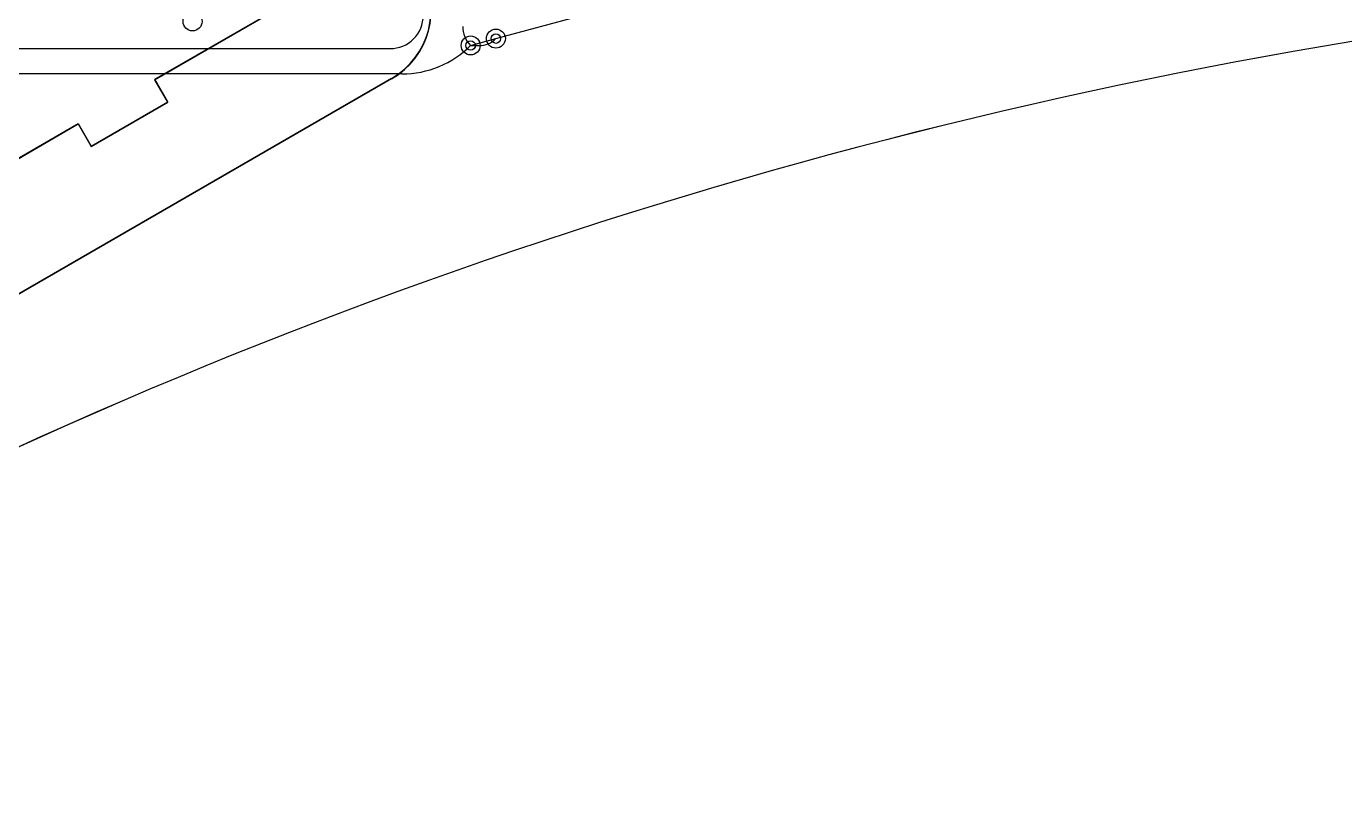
# Model space of a CAD drawing. Header units: millimetres. Extents: x -220 to 263, y -14 to 135.
# Drawn here: x 66.86 to 108.58, y -11.8 to 12.5 of the extents above; entities that cross this region are included whole.
import ezdxf

# ---------------------------------------------------------------- set-up
doc = ezdxf.new("R2010")
doc.units = ezdxf.units.MM
doc.layers.get('0').update_dxf_attribs({"color": 96, "lineweight": 25, "true_color": 0x008000})
for name, color, linetype, lineweight, true_color in [('livello 10', 6, 'Continuous', 25, 0xff00ff), ('livello 11', 30, 'Continuous', 25, 0xff7f00), ('livello 7', 6, 'Continuous', 25, 0xff00ff), ('livello 8', 18, 'Continuous', 25, 0x000000), ('livello 9', 18, 'Continuous', 25, 0x000000)]:
    doc.layers.add(name, color=color, linetype=linetype, lineweight=lineweight, true_color=true_color)

msp = doc.modelspace()

# ---------------------------------------------------------------- linework, layer by layer
msp.add_arc((135.898, -152.987), 167.216, 80.73541, 122.39677)
at = {"layer": 'livello 10', "color": 6, "true_color": 0xff00ff, "flags": 128}
for points in [[(70.93, 10.833), (76.36, 13.968)], [(71.342, 10.119), (70.93, 10.833)], [(68.917, 8.719), (71.342, 10.119)], [(65.707, 7.818), (68.505, 9.433)], [(68.505, 9.433), (68.917, 8.719)]]:
    msp.add_lwpolyline(points, dxfattribs=at)
at = {"layer": 'livello 10'}
msp.add_arc((135.898, -152.987), 167.216, 80.73541, 122.39677, dxfattribs=at)
at = {"layer": 'livello 11', "color": 250, "true_color": 0x2f2d31, "flags": 128}
msp.add_lwpolyline([(162.819, 12.048, 0.183811), (46.307, -11.796)], format="xyb", dxfattribs=at)
at = {"layer": 'livello 11', "color": 250, "true_color": 0x3d3d3d, "flags": 128}
msp.add_lwpolyline([(78.421, 10.842, 0.414198), (79.337, 14.257)], format="xyb", dxfattribs=at)
at = {"layer": 'livello 11', "color": 250, "true_color": 0x2f2d31, "flags": 128}
for points in [[(70.93, 10.833), (76.36, 13.968)], [(71.342, 10.119), (70.93, 10.833)], [(68.917, 8.719), (71.342, 10.119)], [(65.707, 7.818), (68.505, 9.433)], [(68.505, 9.433), (68.917, 8.719)]]:
    msp.add_lwpolyline(points, dxfattribs=at)
at = {"layer": 'livello 11', "color": 250, "true_color": 0x3d3d3d, "flags": 128}
for points in [[(70.93, 10.816), (76.36, 13.952)], [(78.421, 10.842), (66.297, 3.842)], [(71.342, 10.103), (70.93, 10.816)], [(68.917, 8.703), (71.342, 10.103)], [(65.707, 7.801), (68.505, 9.416)], [(68.505, 9.416), (68.917, 8.703)]]:
    msp.add_lwpolyline(points, dxfattribs=at)
at = {"layer": 'livello 7', "color": 6, "true_color": 0xff00ff, "flags": 128}
msp.add_lwpolyline([(78.421, 10.858, 0.414198), (79.336, 14.273)], format="xyb", dxfattribs=at)
for points in [[(70.93, 10.833), (76.36, 13.968)], [(78.421, 10.858), (66.297, 3.858)], [(71.342, 10.119), (70.93, 10.833)], [(68.917, 8.719), (71.342, 10.119)], [(65.707, 7.818), (68.505, 9.433)], [(68.505, 9.433), (68.917, 8.719)]]:
    msp.add_lwpolyline(points, dxfattribs=at)
at = {"layer": 'livello 8', "color": 163, "true_color": 0x4d7fc4, "flags": 128}
for points in [[(80.673, 12.503, 0.19894), (80.923, 11.899)], [(81.198, 11.899, 0.198923), (81.723, 12.116)]]:
    msp.add_lwpolyline(points, format="xyb", dxfattribs=at)
msp.add_lwpolyline([(80.923, 11.899), (81.198, 11.899)], dxfattribs=at)
at = {"layer": 'livello 8', "color": 7, "true_color": 0xececec}
for centre in [(72.123, 12.658), (80.923, 11.899), (81.723, 12.116)]:
    msp.add_circle(centre, 0.3, dxfattribs=at)
at = {"layer": 'livello 8', "color": 7}
for centre in [(81.723, 12.116), (80.923, 11.899)]:
    msp.add_circle(centre, 0.15, dxfattribs=at)
at = {"layer": 'livello 9', "color": 22, "true_color": 0xc83434, "flags": 128}
for points in [[(81.723, 12.116), (87.923, 13.799)], [(80.923, 11.899), (81.723, 12.116)], [(64.423, 11.799), (78.373, 11.799)], [(78.75, 10.999), (64.347, 10.999)]]:
    msp.add_lwpolyline(points, dxfattribs=at)
for points in [[(78.373, 11.799, 0.414214), (79.423, 12.849)], [(78.75, 10.999, 0.198912), (80.923, 11.899)]]:
    msp.add_lwpolyline(points, format="xyb", dxfattribs=at)
at = {"layer": 'livello 9', "color": 7, "true_color": 0xececec}
for centre in [(72.123, 12.658), (80.923, 11.899), (81.723, 12.116)]:
    msp.add_circle(centre, 0.3, dxfattribs=at)
at = {"layer": 'livello 9', "color": 7}
for centre in [(81.723, 12.116), (80.923, 11.899)]:
    msp.add_circle(centre, 0.15, dxfattribs=at)

doc.saveas('drawing.dxf')
